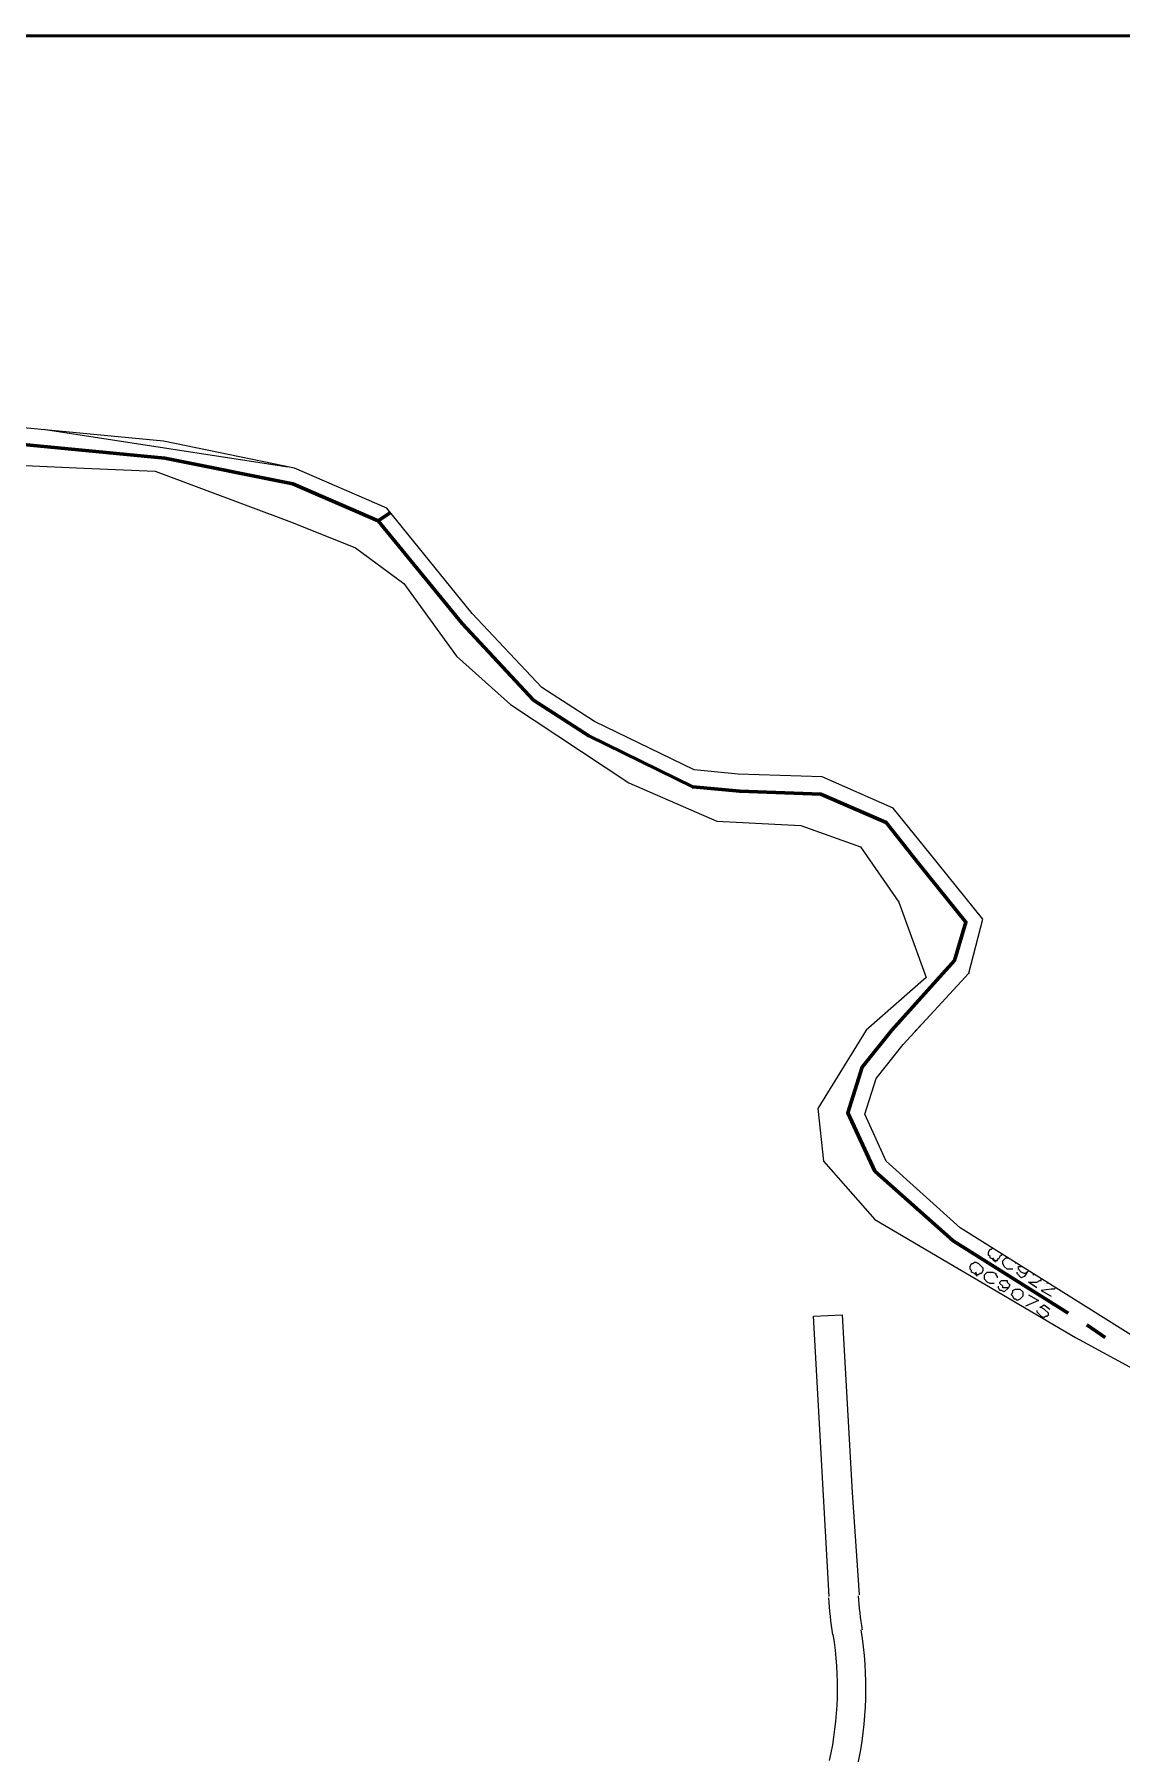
# Model space of a CAD drawing. Header units: millimetres. Extents: x 5.9 to 40.1, y 2 to 30.5.
# Drawn here: x 18.27 to 21.81, y 24.95 to 30.54 of the extents above; entities that cross this region are included whole.
import ezdxf

# ---------------------------------------------------------------- set-up
doc = ezdxf.new("R2010")
doc.units = ezdxf.units.MM
doc.layers.add('PDF_0', color=7, linetype='Continuous')
doc.layers.add('PDF_S24$BOUNDARY-NODE', color=3, linetype='Continuous')
for name, color, linetype, true_color in [('PDF_S24$Actives-NodeReceiver', 104, 'Continuous', 0x009525), ('PDF_S24$ROAD', 8, 'Continuous', 0x808080), ('PDF_S24$STREAM', 132, 'Continuous', 0x00dddd)]:
    doc.layers.add(name, color=color, linetype=linetype, true_color=true_color)

msp = doc.modelspace()

# ---------------------------------------------------------------- linework, layer by layer
at = {"layer": 'PDF_0', "lineweight": 0, "const_width": 0.00925}
msp.add_lwpolyline([(40.0887, 2.4351), (40.0887, 30.5349), (5.8905, 30.5349), (5.8905, 2.4351)], close=True, dxfattribs=at)
at = {"layer": 'PDF_0', "lineweight": 9}
msp.add_lwpolyline([(22.2146, 26.0745), (21.2846, 26.6575), (21.044, 26.8749), (20.9745, 27.0276), (21.0116, 27.1433), (21.0995, 27.2543), (21.3123, 27.4857), (21.3586, 27.6615), (21.1874, 27.8744), (21.0671, 28.0224), (20.8357, 28.1242), (20.5627, 28.1335), (20.4193, 28.1474), (20.0954, 28.3047), (19.9242, 28.4157), (19.6975, 28.6563), (19.4199, 28.9987), (19.1191, 29.1283), (18.6934, 29.2162), (18.2168, 29.2625)], dxfattribs=at)
at = {"layer": 'PDF_S24$Actives-NodeReceiver', "lineweight": 18}
for points in [[(21.4187, 26.5733), (21.4187, 26.5695), (21.4141, 26.5649), (21.4095, 26.5557), (21.4049, 26.5557), (21.4049, 26.551), (21.3956, 26.551), (21.391, 26.5557), (21.3817, 26.5603), (21.3817, 26.5649), (21.3771, 26.5695), (21.3771, 26.5788), (21.3817, 26.5881), (21.3863, 26.5881), (21.3898, 26.5915)], [(21.3401, 26.5001), (21.3355, 26.514)], [(21.3956, 26.477), (21.3817, 26.477), (21.3725, 26.4816), (21.3632, 26.4909), (21.3632, 26.5048), (21.3725, 26.514), (21.391, 26.514), (21.4002, 26.5094), (21.4002, 26.5048), (21.4049, 26.5001), (21.4049, 26.4955)], [(21.4002, 26.5464), (21.391, 26.5603)], [(21.4558, 26.5233), (21.4372, 26.5233), (21.428, 26.5325), (21.4234, 26.5418), (21.4234, 26.551), (21.4326, 26.5603), (21.4396, 26.5603)], [(21.465, 26.5443), (21.465, 26.5418)], [(21.5064, 26.5184), (21.502, 26.514), (21.4974, 26.5048), (21.4928, 26.5001), (21.4835, 26.4955), (21.4696, 26.5094), (21.4696, 26.514)], [(21.502, 26.514), (21.4974, 26.5094), (21.4928, 26.5094), (21.4835, 26.514), (21.4743, 26.5233), (21.4743, 26.5325), (21.4838, 26.5325)], [(21.5252, 26.5066), (21.5252, 26.5048), (21.5205, 26.5048)], [(21.4419, 26.4631), (21.4234, 26.4631), (21.4234, 26.4677), (21.4141, 26.477), (21.4141, 26.4816), (21.4187, 26.4863), (21.4372, 26.4863), (21.4372, 26.4816), (21.4465, 26.4724), (21.4419, 26.4631), (21.428, 26.4492), (21.4187, 26.4539), (21.4141, 26.4539), (21.4095, 26.4631), (21.4095, 26.4677)], [(21.5344, 26.4631), (21.5067, 26.4816), (21.5344, 26.4816), (21.5437, 26.4863), (21.5483, 26.4863), (21.5483, 26.4921)], [(21.5946, 26.4631), (21.5899, 26.4585), (21.5807, 26.4585), (21.5483, 26.4539), (21.5807, 26.4354)], [(21.5668, 26.477), (21.569, 26.4792)], [(21.5067, 26.44), (21.539, 26.4215), (21.4974, 26.403)], [(21.5344, 26.3891), (21.5344, 26.3845), (21.5483, 26.3706), (21.5575, 26.366), (21.5622, 26.3706), (21.5668, 26.3706), (21.5714, 26.3752), (21.5714, 26.3798), (21.5575, 26.3937), (21.5483, 26.3983), (21.5437, 26.3983), (21.5575, 26.4076), (21.5761, 26.3937)]]:
    msp.add_lwpolyline(points, dxfattribs=at)
for points in [[(21.3447, 26.5418), (21.3586, 26.5279), (21.3586, 26.5186), (21.354, 26.5094), (21.3493, 26.5094), (21.3447, 26.5048), (21.3355, 26.5048), (21.3308, 26.5094), (21.3216, 26.514), (21.3216, 26.5186), (21.3169, 26.5233), (21.3169, 26.5325), (21.3216, 26.5418), (21.3262, 26.5418), (21.3308, 26.5464), (21.3355, 26.5464)], [(21.4789, 26.4585), (21.4881, 26.4492), (21.4881, 26.4354), (21.4789, 26.4261), (21.4696, 26.4215), (21.465, 26.4261), (21.4604, 26.4261), (21.4558, 26.4354), (21.4511, 26.44), (21.4558, 26.4492), (21.4558, 26.4539), (21.465, 26.4585)]]:
    msp.add_lwpolyline(points, close=True, dxfattribs=at)
at = {"layer": 'PDF_S24$BOUNDARY-NODE', "lineweight": 60}
for points in [[(21.6362, 26.3798), (21.2614, 26.6158), (21.0069, 26.8425), (20.919, 27.0322), (20.9653, 27.1803), (21.0625, 27.3006), (21.266, 27.5273), (21.3031, 27.6523), (21.1504, 27.842), (21.044, 27.9762), (20.8311, 28.0687), (20.5674, 28.0779), (20.4147, 28.0918), (20.0769, 28.2584), (19.8965, 28.3741), (19.6651, 28.6239), (19.3921, 28.9571), (19.1145, 29.0774), (18.6981, 29.1607), (18.2261, 29.2069)], [(19.3921, 28.9571), (19.4314, 28.9846)], [(21.6964, 26.3428), (21.7565, 26.3012)]]:
    msp.add_lwpolyline(points, dxfattribs=at)
at = {"layer": 'PDF_S24$ROAD', "lineweight": 0}
msp.add_lwpolyline([(20.8589, 25.4591), (20.8404, 25.7876), (20.808, 26.3706), (20.9005, 26.3752), (20.9329, 25.7968), (20.956, 25.4637)], dxfattribs=at)
for centre, radius, start, end in [((22.1373, 25.5398), 1.284, 183.7904, 189.1956), ((22.1373, 25.5398), 1.1868, 183.7903, 189.1956), ((19.7913, 25.1604), 1.0943, 347.6019, 9.1956), ((19.7913, 25.1604), 1.1868, 347.6019, 9.1956)]:
    msp.add_arc(centre, radius, start, end, dxfattribs=at)
at = {"layer": 'PDF_S24$STREAM', "lineweight": 0}
for points in [[(19.1032, 29.1316), (19.0914, 29.1329), (18.3094, 29.2532), (18.3021, 29.2542)], [(18.1474, 29.1422), (18.4343, 29.1283), (18.6657, 29.119), (19.1099, 28.9525), (19.3181, 28.8692), (19.4754, 28.7535), (19.6466, 28.5175), (19.8224, 28.3602), (20.2065, 28.1057), (20.4933, 27.9808), (20.7663, 27.9669), (20.9607, 27.8975), (21.0856, 27.717), (21.1735, 27.4718), (20.9792, 27.3006), (20.8219, 27.0461), (20.8404, 26.8749), (21.0069, 26.6852), (21.6593, 26.3012), (22.3997, 25.8986)], [(21.1377, 27.2959), (21.1411, 27.3006), (21.1749, 27.3363)]]:
    msp.add_lwpolyline(points, dxfattribs=at)
msp.add_point((21.3123, 27.4857), dxfattribs=at)

doc.saveas('drawing.dxf')
